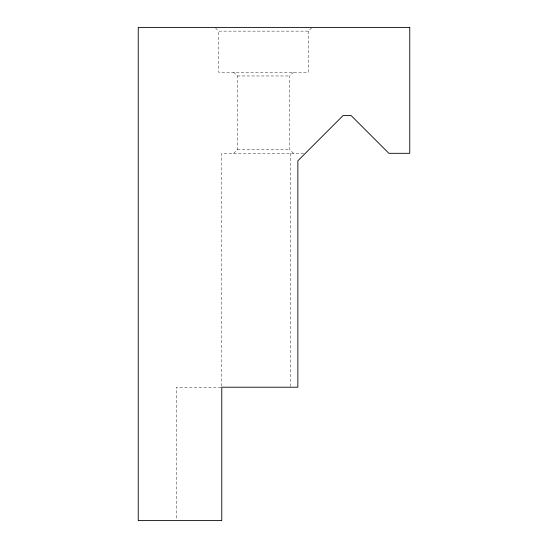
<?xml version="1.0" encoding="UTF-8"?>
<svg xmlns="http://www.w3.org/2000/svg" width="548" height="548" viewBox="0 0 548 548"><rect width="100%" height="100%" fill="white"/><g stroke="black" fill="none" stroke-linecap="round" stroke-linejoin="round"><path stroke-width="0.41" stroke-dasharray="2.74 2.06" d="M215.515 27.934L218.721 31.133L308.394 31.133L311.593 27.934M293.447 153.317L289.714 149.577L289.714 75.973L293.447 72.233M233.667 153.317L237.4 149.577L237.4 75.973L233.667 72.233M237.4 75.973L289.714 75.973M237.4 149.577L289.714 149.577M303.667 153.317L221.782 153.317L221.782 386.361M220.94 387.21L176.278 387.21L176.278 518.888M308.394 31.133L308.394 72.233L218.721 72.233L218.721 31.133M290.385 153.317L290.385 387.21"/><path stroke-width="0.82" d="M409.76 27.4L409.76 153.317L388.875 153.317L351.062 115.505L343.144 115.505L297.859 160.79L297.859 387.21L221.782 387.21L221.782 520.6L138.24 520.6L138.24 27.4L409.76 27.4"/></g></svg>
